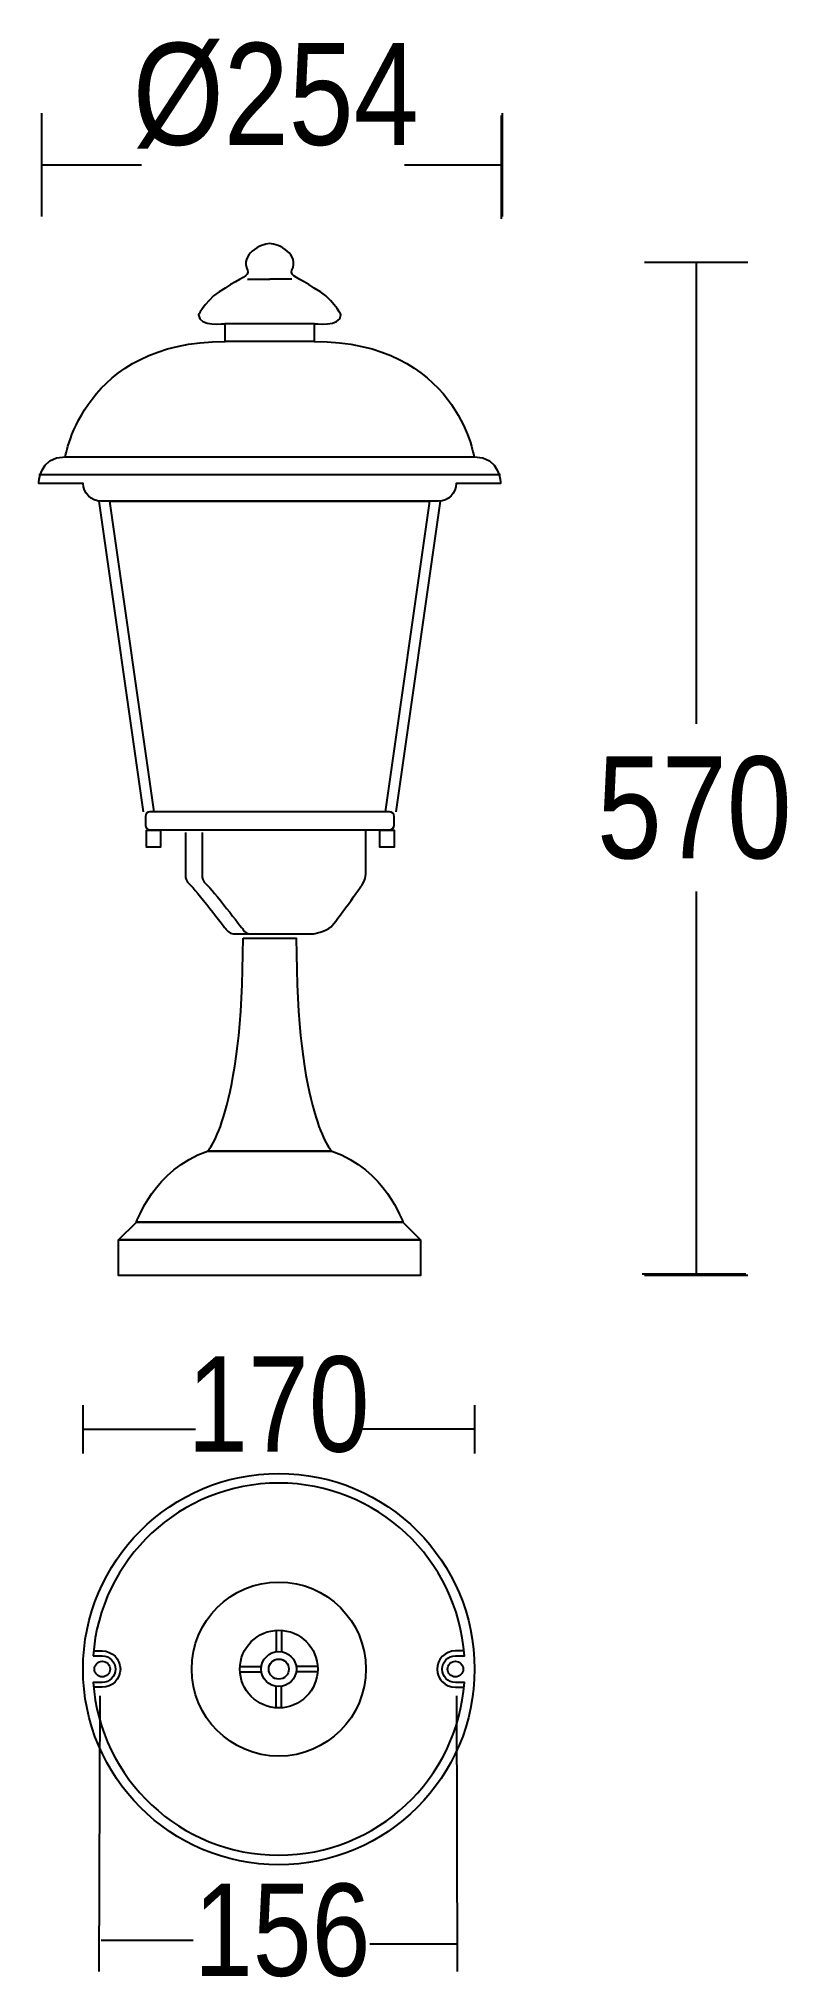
# Model space of a CAD drawing. Extents: x 0 to 89, y 6 to 236.
import ezdxf

# ---------------------------------------------------------------- set-up
doc = ezdxf.new("R2010")
doc.units = 0
doc.layers.add('LIVELLO_1', color=160, linetype='Continuous')
doc.styles.add('STD', font='txt')

# ---------------------------------------------------------------- blocks, each defined once
blk = doc.blocks.new('AI9-BLK1')
at = {"layer": 'LIVELLO_1', "color": 7}
for p, q in [((-43.68, 95.33), (-43.68, 107.61)), ((10.8, 95.06), (10.8, 107.34)), ((10.94, 95.33), (10.94, 107.61)), ((-43.66, 101.47), (-31.87, 101.47)), ((-0.67, 101.47), (10.96, 101.47)), ((27.75, 89.92), (40.03, 89.92)), ((33.89, 89.92), (33.89, 35.21)), ((-19.29, 87.91), (-16.66, 87.91)), ((-14.02, 87.91), (-16.66, 87.91)), ((-40.88, 66.86), (7.56, 66.86)), ((-44.03, 64.75), (10.71, 64.75)), ((-31.61, 24.75), (-36.87, 61.59)), ((3.56, 61.59), (-1.71, 24.75)), ((33.89, 15.31), (33.89, -30.2)), ((27.48, -30.04), (39.76, -30.04)), ((27.75, -30.17), (40.03, -30.17)), ((-38.78, -51.33), (-38.78, -45.58)), ((7.62, -45.58), (7.62, -51.33)), ((-38.78, -48.45), (-25.44, -48.45)), ((7.62, -48.45), (-5.73, -48.45)), ((-15.9, -72.31), (-15.9, -74.79)), ((-15.26, -72.31), (-15.26, -74.79)), ((-20.17, -76.57), (-17.68, -76.57)), ((-20.17, -77.21), (-17.68, -77.21)), ((-11, -76.57), (-13.48, -76.57)), ((-11, -77.21), (-13.48, -77.21)), ((-36.86, -112.75), (-36.77, -80.05)), ((-15.9, -81.47), (-15.9, -78.99)), ((-15.26, -81.47), (-15.26, -78.99)), ((5.61, -112.75), (5.53, -80.05)), ((-36.63, -109.03), (-25.74, -109.03)), ((5.53, -109.5), (-4.78, -109.5))]:
    blk.add_line(p, q, dxfattribs=at)
for points in [[(-21.92, 82.65), (-11.39, 82.65), (-11.39, 80.54), (-21.92, 80.54)], [(-31.27, 22.6), (-29.59, 22.6), (-29.59, 20.56), (-31.27, 20.56)], [(-3.6, 22.6), (-1.92, 22.6), (-1.92, 20.56), (-3.6, 20.56)], [(-32.46, -23.91), (-0.87, -23.91), (1.23, -26.01), (-34.57, -26.01)], [(-34.57, -26.01), (1.23, -26.01), (1.23, -30.23), (-34.57, -30.23)]]:
    blk.add_lwpolyline(points, close=True, dxfattribs=at)
blk.add_lwpolyline([(-30.34, 24.75), (-35.61, 61.59), (2.29, 61.59), (-2.97, 24.75)], dxfattribs=at)
for centre, radius in [((-15.58, -76.89), 23.2), ((-15.58, -76.89), 10.32), ((-15.58, -76.89), 4.61), ((-15.58, -76.89), 2.08), ((-15.58, -76.89), 1.19), ((-36.51, -76.89), 0.93), ((5.35, -76.89), 0.931)]:
    blk.add_circle(centre, radius, dxfattribs=at)
for points, knots in [([(-11.39, 82.65), (-11.39, 82.65), (-8.23, 82.21), (-8.23, 83.7), (-8.23, 83.7), (-9.29, 85.81), (-11.39, 86.86), (-13.14, 88.11), (-14.37, 88.28), (-14.02, 88.97), (-13.08, 90.85), (-15.6, 92.13), (-16.66, 92.13), (-17.71, 92.13), (-20.23, 90.85), (-19.29, 88.97), (-18.95, 88.28), (-20.17, 88.11), (-21.92, 86.86), (-24.03, 85.81), (-25.08, 83.7), (-25.08, 83.7), (-25.08, 82.21), (-21.92, 82.65), (-21.92, 82.65)], [0, 0, 0, 0, 1, 1, 1, 2, 2, 2, 3, 3, 3, 4, 4, 4, 5, 5, 5, 6, 6, 6, 7, 7, 7, 8, 8, 8, 8]), ([(-11.39, 80.54), (5.45, 80.54), (7.56, 66.86), (7.56, 66.86), (10.71, 66.86), (10.71, 63.7), (10.71, 63.7), (10.71, 63.7), (5.45, 63.7), (5.45, 63.7), (5.45, 62.54), (4.51, 61.59), (3.34, 61.59), (3.34, 61.59), (-36.66, 61.59), (-36.66, 61.59), (-37.82, 61.59), (-38.76, 62.54), (-38.76, 63.7), (-38.76, 63.7), (-44.03, 63.7), (-44.03, 63.7), (-44.03, 63.7), (-44.03, 66.86), (-40.88, 66.86), (-40.88, 66.86), (-38.76, 80.54), (-21.92, 80.54)], [0, 0, 0, 0, 1, 1, 1, 2, 2, 2, 3, 3, 3, 4, 4, 4, 5, 5, 5, 6, 6, 6, 7, 7, 7, 8, 8, 8, 9, 9, 9, 9]), ([(-30.87, 24.75), (-30.87, 24.75), (-2.45, 24.75), (-2.45, 24.75), (-2.16, 24.75), (-1.92, 24.51), (-1.92, 24.22), (-1.92, 24.22), (-1.92, 23.17), (-1.92, 23.17), (-1.92, 22.88), (-2.16, 22.64), (-2.45, 22.64), (-2.45, 22.64), (-30.87, 22.64), (-30.87, 22.64), (-31.16, 22.64), (-31.4, 22.88), (-31.4, 23.17), (-31.4, 23.17), (-31.4, 24.22), (-31.4, 24.22), (-31.4, 24.51), (-31.16, 24.75), (-30.87, 24.75)], [0, 0, 0, 0, 1, 1, 1, 2, 2, 2, 3, 3, 3, 4, 4, 4, 5, 5, 5, 6, 6, 6, 7, 7, 7, 8, 8, 8, 8]), ([(-26.65, 22.31), (-26.65, 22.31), (-26.65, 17.07), (-26.65, 17.07), (-26.65, 17.07), (-26.65, 16.51), (-26.08, 16.09), (-25.52, 15.66), (-21.84, 10.85), (-21.84, 10.85), (-21.84, 10.85), (-21.41, 10.28), (-20.99, 10.28), (-20.99, 10.28), (-11.51, 10.28), (-11.51, 10.28), (-11.51, 10.28), (-9.95, 10.56), (-9.39, 11.13), (-8.82, 11.7), (-5.71, 16.09), (-5.71, 16.09), (-5.71, 16.09), (-5.28, 16.65), (-5.28, 17.36), (-5.28, 17.36), (-5.28, 22.45), (-5.28, 22.45)], [0, 0, 0, 0, 1, 1, 1, 2, 2, 2, 3, 3, 3, 4, 4, 4, 5, 5, 5, 6, 6, 6, 7, 7, 7, 8, 8, 8, 9, 9, 9, 9]), ([(-24.67, 22.31), (-24.67, 22.31), (-24.67, 17.07), (-24.67, 17.07), (-24.67, 17.07), (-24.67, 16.51), (-24.1, 16.09), (-23.53, 15.66), (-19.86, 10.85), (-19.86, 10.85), (-19.86, 10.85), (-19.58, 10.28), (-19.01, 10.28), (-19.01, 10.28), (-11.51, 10.28), (-11.51, 10.28), (-11.51, 10.28), (-9.95, 10.56), (-9.39, 11.13), (-8.82, 11.7), (-5.71, 16.09), (-5.71, 16.09), (-5.71, 16.09), (-5.28, 16.65), (-5.28, 17.36), (-5.28, 17.36), (-5.28, 22.45), (-5.28, 22.45)], [0, 0, 0, 0, 1, 1, 1, 2, 2, 2, 3, 3, 3, 4, 4, 4, 5, 5, 5, 6, 6, 6, 7, 7, 7, 8, 8, 8, 9, 9, 9, 9]), ([(-19.82, 9.79), (-19.82, -11.27), (-24.03, -15.49), (-24.03, -15.49), (-24.03, -15.49), (-9.3, -15.49), (-9.3, -15.49), (-9.3, -15.49), (-13.51, -11.27), (-13.51, 9.79), (-13.51, 9.79), (-19.82, 9.79), (-19.82, 9.79)], [0, 0, 0, 0, 1, 1, 1, 2, 2, 2, 3, 3, 3, 4, 4, 4, 4]), ([(-0.87, -23.91), (-0.87, -23.91), (-2.98, -17.59), (-9.3, -15.49), (-9.3, -15.49), (-24.03, -15.49), (-24.03, -15.49), (-30.35, -17.59), (-32.46, -23.91), (-32.46, -23.91), (-32.46, -23.91), (-0.87, -23.91), (-0.87, -23.91)], [0, 0, 0, 0, 1, 1, 1, 2, 2, 2, 3, 3, 3, 4, 4, 4, 4]), ([(-37.58, -75.32), (-36.78, -63.87), (-27.24, -54.83), (-15.58, -54.83), (-3.93, -54.83), (5.61, -63.87), (6.42, -75.32), (6.42, -75.32), (5.35, -75.32), (5.35, -75.32), (4.48, -75.32), (3.77, -76.02), (3.77, -76.89), (3.77, -77.76), (4.48, -78.47), (5.35, -78.47), (5.35, -78.47), (6.42, -78.47), (6.42, -78.47), (5.61, -89.91), (-3.93, -98.95), (-15.58, -98.95), (-27.24, -98.95), (-36.78, -89.91), (-37.58, -78.47), (-37.58, -78.47), (-36.51, -78.47), (-36.51, -78.47), (-35.64, -78.47), (-34.94, -77.76), (-34.94, -76.89), (-34.94, -76.02), (-35.64, -75.32), (-36.51, -75.32), (-36.51, -75.32), (-37.58, -75.32), (-37.58, -75.32)], [0, 0, 0, 0, 1, 1, 1, 2, 2, 2, 3, 3, 3, 4, 4, 4, 5, 5, 5, 6, 6, 6, 7, 7, 7, 8, 8, 8, 9, 9, 9, 10, 10, 10, 11, 11, 11, 12, 12, 12, 12]), ([(-37.56, -74.74), (-37.56, -74.74), (-36.51, -74.74), (-36.51, -74.74), (-35.32, -74.74), (-34.36, -75.7), (-34.36, -76.89), (-34.36, -78.08), (-35.32, -79.05), (-36.51, -79.05), (-36.51, -79.05), (-37.56, -79.05), (-37.56, -79.05)], [0, 0, 0, 0, 1, 1, 1, 2, 2, 2, 3, 3, 3, 4, 4, 4, 4]), ([(6.39, -74.74), (6.39, -74.74), (5.35, -74.74), (5.35, -74.74), (4.16, -74.74), (3.19, -75.7), (3.19, -76.89), (3.19, -78.08), (4.16, -79.05), (5.35, -79.05), (5.35, -79.05), (6.39, -79.05), (6.39, -79.05)], [0, 0, 0, 0, 1, 1, 1, 2, 2, 2, 3, 3, 3, 4, 4, 4, 4])]:
    blk.add_open_spline(points, degree=3, knots=knots, dxfattribs=at)
at = {"layer": 'LIVELLO_1', "color": 7, "attachment_point": 1, "style": 'STD'}
for s, insert, char_height in [('\\fArial Narrow|b0|i0;\\H12.0872;\\C7;Ø254', (-32.88, 115.93), 12.0872), ('\\fArial Narrow|b0|i0;\\H12.0872;\\C7;570', (22.12, 31.33), 12.0872), ('\\fArial Narrow|b0|i0;\\H11.3053;\\C7;170', (-26.43, -39.8), 11.3053), ('\\fArial Narrow|b0|i0;\\H10.9484;\\C7;156', (-25.64, -102.32), 10.9484)]:
    blk.add_mtext(s, dxfattribs=dict(at, insert=insert, char_height=char_height))

msp = doc.modelspace()

# ---------------------------------------------------------------- block references
at = {"layer": 'LIVELLO_1', "color": 7}
msp.add_blockref('AI9-BLK1', (44.350609, 119.403478), dxfattribs=at)

doc.saveas('drawing.dxf')
